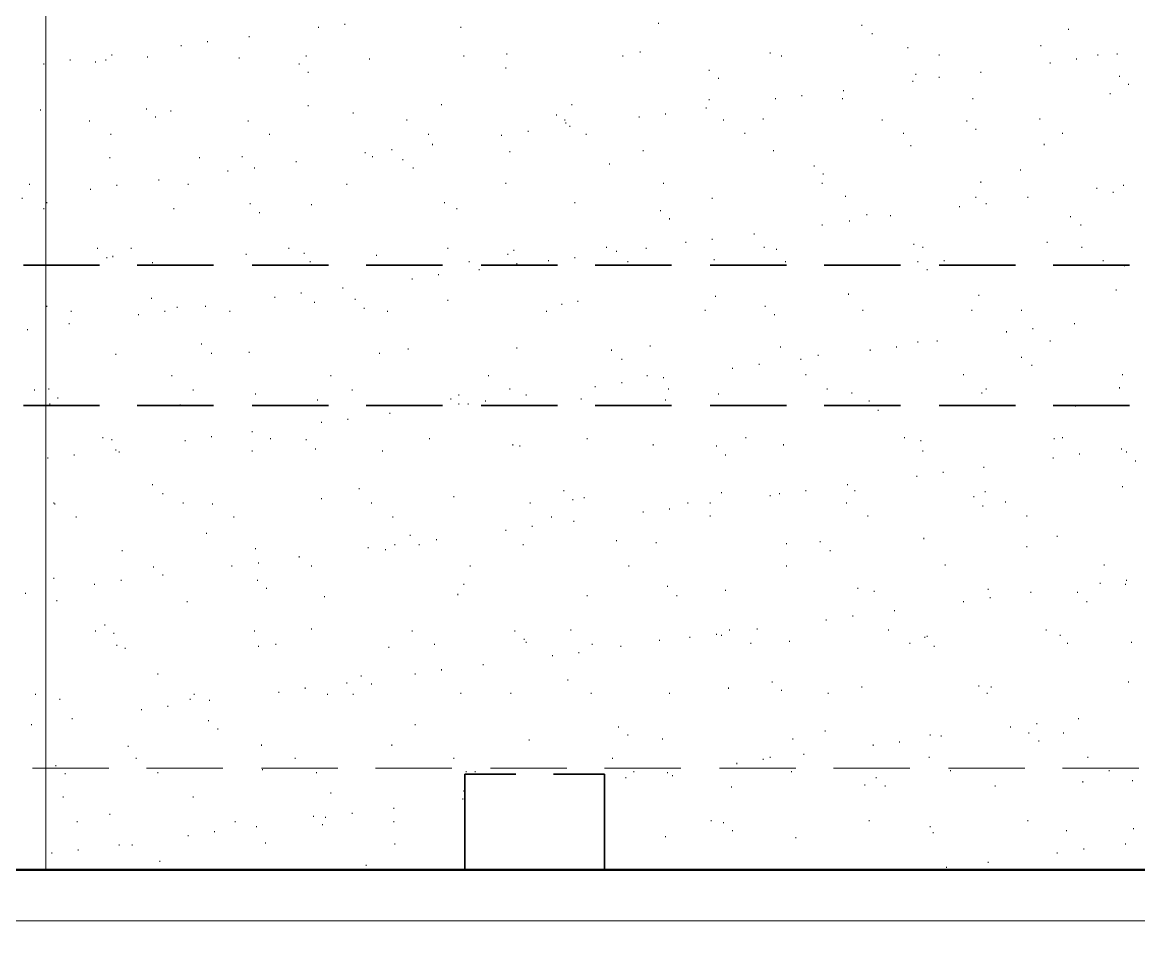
# Model space of a CAD drawing. Header units: inches. Extents: x 5 to 516, y -193 to 129.
# Drawn here: x 59.055 to 62.712, y -88.185 to -85.175 of the extents above; entities that cross this region are included whole.
import ezdxf

# ---------------------------------------------------------------- set-up
doc = ezdxf.new("R2010")
doc.units = ezdxf.units.IN
doc.header["$MEASUREMENT"] = 0
doc.layers.add('PDF4_Geometry', color=7, linetype='Continuous')

msp = doc.modelspace()

# ---------------------------------------------------------------- linework, layer by layer
at = {"layer": 'PDF4_Geometry', "lineweight": 15}
for points in [[(59.1320896, -87.9496505), (59.1320896, -79.9696499)], [(60.0254257, -85.1929826), (60.0254257, -85.1896489)], [(60.1120922, -85.1829826), (60.1120922, -85.1796494)], [(60.4920921, -85.1929826), (60.4920921, -85.1896489)], [(61.1387596, -85.1796494), (61.1387596, -85.1763157)], [(61.8054263, -85.1863158), (61.8054263, -85.1829826)], [(62.4820926, -85.199649), (62.4820926, -85.1963158)], [(59.6620918, -85.2396491), (59.6620918, -85.2363158)], [(59.7987597, -85.2229826), (59.7987597, -85.219649)], [(61.83876, -85.2129826), (61.83876, -85.209649)], [(59.5754253, -85.2529827), (59.5754253, -85.2496491)], [(61.0787586, -85.2729823), (61.0787586, -85.2696491)], [(61.5054266, -85.276316), (61.5054266, -85.2729823)], [(61.9554253, -85.2596491), (61.9554253, -85.2563159)], [(62.3920929, -85.2529827), (62.3920929, -85.2496491)], [(59.125425, -85.3129824), (59.125425, -85.3096492)], [(59.2120932, -85.2996492), (59.2120932, -85.296316)], [(59.2954265, -85.306316), (59.2954265, -85.3029823)], [(59.3287585, -85.2996492), (59.3287585, -85.296316)], [(59.3487594, -85.2829823), (59.3487594, -85.2796491)], [(59.4654264, -85.2896491), (59.4654264, -85.286316)], [(59.7654261, -85.2929823), (59.7654261, -85.2896491)], [(59.9620933, -85.3129824), (59.9620933, -85.3096492)], [(59.9854257, -85.286316), (59.9854257, -85.2829823)], [(60.1920924, -85.296316), (60.1920924, -85.2929823)], [(60.5020916, -85.286316), (60.5020916, -85.2829823)], [(60.6420928, -85.2796491), (60.6420928, -85.276316)], [(61.0220926, -85.286316), (61.0220926, -85.2829823)], [(61.5420918, -85.286316), (61.5420918, -85.2829823)], [(62.0587595, -85.2829823), (62.0587595, -85.2796491)], [(62.4220933, -85.3096492), (62.4220933, -85.306316)], [(62.5087582, -85.296316), (62.5087582, -85.2929823)], [(62.5787587, -85.2829823), (62.5787587, -85.2796491)], [(62.6420929, -85.2796491), (62.6420929, -85.276316)], [(59.992092, -85.3396492), (59.992092, -85.336316)], [(60.6387595, -85.326316), (60.6387595, -85.3229824)], [(61.3054263, -85.3329824), (61.3054263, -85.3296492)], [(61.9820926, -85.3463161), (61.9820926, -85.3429824)], [(62.1954257, -85.3396492), (62.1954257, -85.336316)], [(61.335425, -85.3596493), (61.335425, -85.3563156)], [(61.972093, -85.3696493), (61.972093, -85.3663157)], [(62.0587595, -85.3563156), (62.0587595, -85.3529825)], [(62.6487593, -85.3529825), (62.6487593, -85.3496492)], [(62.6787581, -85.3796493), (62.6787581, -85.3763157)], [(61.6087592, -85.4163157), (61.6087592, -85.4129826)], [(61.7454253, -85.3996493), (61.7454253, -85.3963157)], [(62.6187605, -85.4096493), (62.6187605, -85.4063157)], [(59.4620932, -85.459649), (59.4620932, -85.4563158)], [(59.992092, -85.449649), (59.992092, -85.4463158)], [(60.4287596, -85.4463158), (60.4287596, -85.4429826)], [(60.8554259, -85.4463158), (60.8554259, -85.4429826)], [(61.2954267, -85.4563158), (61.2954267, -85.4529826)], [(61.3054263, -85.4296494), (61.3054263, -85.4263157)], [(61.5220926, -85.4263157), (61.5220926, -85.4229826)], [(61.7420922, -85.4263157), (61.7420922, -85.4229826)], [(62.1687584, -85.4263157), (62.1687584, -85.4229826)], [(59.1154254, -85.4629826), (59.1154254, -85.459649)], [(59.492092, -85.4863159), (59.492092, -85.4829827)], [(59.5420917, -85.4663159), (59.5420917, -85.4629826)], [(60.1387595, -85.4729826), (60.1387595, -85.469649)], [(60.8054262, -85.4796491), (60.8054262, -85.4763159)], [(61.0754255, -85.4863159), (61.0754255, -85.4829827)], [(61.162092, -85.4763159), (61.162092, -85.4729826)], [(61.4820925, -85.4929827), (61.4820925, -85.4896491)], [(62.3887597, -85.4929827), (62.3887597, -85.4896491)], [(59.2754256, -85.4996491), (59.2754256, -85.4963159)], [(59.7954266, -85.4996491), (59.7954266, -85.4963159)], [(60.3154258, -85.4963159), (60.3154258, -85.4929827)], [(60.8320918, -85.4963159), (60.8320918, -85.4929827)], [(60.835425, -85.5063159), (60.835425, -85.5029827)], [(60.8487595, -85.5163159), (60.8487595, -85.5129827)], [(61.3520928, -85.4963159), (61.3520928, -85.4929827)], [(61.872092, -85.4963159), (61.872092, -85.4929827)], [(62.1487593, -85.4996491), (62.1487593, -85.4963159)], [(62.1787598, -85.526316), (62.1787598, -85.5229823)], [(59.3454262, -85.5429824), (59.3454262, -85.5396491)], [(59.8654254, -85.5429824), (59.8654254, -85.5396491)], [(60.3854263, -85.5429824), (60.3854263, -85.5396491)], [(60.6254251, -85.546316), (60.6254251, -85.5429824)], [(60.7120933, -85.5329824), (60.7120933, -85.5296491)], [(60.9020924, -85.5429824), (60.9020924, -85.5396491)], [(61.4220933, -85.5396491), (61.4220933, -85.536316)], [(61.9420925, -85.5396491), (61.9420925, -85.536316)], [(62.4620935, -85.5396491), (62.4620935, -85.536316)], [(60.1787596, -85.6029825), (60.1787596, -85.5996493)], [(60.2654261, -85.5929824), (60.2654261, -85.5896493)], [(60.3987591, -85.576316), (60.3987591, -85.5729824)], [(60.6520924, -85.5996493), (60.6520924, -85.5963161)], [(61.0887599, -85.5963161), (61.0887599, -85.5929824)], [(61.5154262, -85.5963161), (61.5154262, -85.5929824)], [(61.9654266, -85.5796493), (61.9654266, -85.576316)], [(62.4020925, -85.576316), (62.4020925, -85.5729824)], [(59.342093, -85.6196493), (59.342093, -85.6163157)], [(59.6354263, -85.6196493), (59.6354263, -85.6163157)], [(59.7754257, -85.6163157), (59.7754257, -85.6129825)], [(59.9520919, -85.6329825), (59.9520919, -85.6296493)], [(60.2020919, -85.6163157), (60.2020919, -85.6129825)], [(60.302093, -85.6263157), (60.302093, -85.6229825)], [(60.9787593, -85.6396493), (60.9787593, -85.6363157)], [(59.7287592, -85.6629826), (59.7287592, -85.6596494)], [(59.8154257, -85.6529825), (59.8154257, -85.6496494)], [(60.335425, -85.6529825), (60.335425, -85.6496494)], [(61.6487592, -85.6463158), (61.6487592, -85.6429825)], [(61.6787597, -85.6729826), (61.6787597, -85.6696494)], [(62.3254256, -85.6596494), (62.3254256, -85.6563158)], [(59.0787585, -85.7063158), (59.0787585, -85.7029827)], [(59.3654254, -85.709649), (59.3654254, -85.7063158)], [(59.5020916, -85.6929827), (59.5020916, -85.689649)], [(59.5987594, -85.7063158), (59.5987594, -85.7029827)], [(60.1187586, -85.7063158), (60.1187586, -85.7029827)], [(60.6387595, -85.7029827), (60.6387595, -85.699649)], [(61.1554256, -85.7029827), (61.1554256, -85.699649)], [(61.6754265, -85.7029827), (61.6754265, -85.699649)], [(62.1954257, -85.699649), (62.1954257, -85.6963158)], [(62.6620921, -85.709649), (62.6620921, -85.7063158)], [(59.2787588, -85.7229827), (59.2787588, -85.719649)], [(61.7520917, -85.7463159), (61.7520917, -85.7429827)], [(62.1787598, -85.7496491), (62.1787598, -85.7463159)], [(62.3487596, -85.7496491), (62.3487596, -85.7463159)], [(62.5754256, -85.719649), (62.5754256, -85.7163159)], [(62.6287601, -85.7329827), (62.6287601, -85.7296491)], [(59.0554261, -85.7529827), (59.0554261, -85.7496491)], [(59.125425, -85.786316), (59.125425, -85.7829824)], [(59.1354262, -85.7663159), (59.1354262, -85.7629828)], [(59.5520929, -85.786316), (59.5520929, -85.7829824)], [(59.802093, -85.7696492), (59.802093, -85.7663159)], [(60.0020916, -85.7729823), (60.0020916, -85.7696492)], [(60.4387592, -85.7663159), (60.4387592, -85.7629828)], [(60.4787592, -85.786316), (60.4787592, -85.7829824)], [(60.8654255, -85.7663159), (60.8654255, -85.7629828)], [(61.3154259, -85.7529827), (61.3154259, -85.7496491)], [(62.1254252, -85.7796492), (62.1254252, -85.776316)], [(62.2120934, -85.7696492), (62.2120934, -85.7663159)], [(59.8320917, -85.7996492), (59.8320917, -85.796316)], [(61.145426, -85.7929824), (61.145426, -85.7896492)], [(61.1754265, -85.8196492), (61.1754265, -85.816316)], [(61.8220923, -85.806316), (61.8220923, -85.8029824)], [(61.8987592, -85.8096492), (61.8987592, -85.806316)], [(62.488759, -85.8129824), (62.488759, -85.8096492)], [(61.6754265, -85.8396493), (61.6754265, -85.8363161)], [(61.7654262, -85.826316), (61.7654262, -85.8229824)], [(62.522091, -85.8396493), (62.522091, -85.8363161)], [(61.2287593, -85.8963158), (61.2287593, -85.8929826)], [(61.3154259, -85.8863157), (61.3154259, -85.8829826)], [(61.452092, -85.8696493), (61.452092, -85.8663157)], [(62.4120921, -85.8963158), (62.4120921, -85.8929826)], [(59.3020929, -85.9163158), (59.3020929, -85.9129826)], [(59.4120918, -85.9163158), (59.4120918, -85.9129826)], [(59.9287596, -85.9163158), (59.9287596, -85.9129826)], [(59.9787592, -85.9329826), (59.9787592, -85.9296494)], [(60.4487588, -85.9163158), (60.4487588, -85.9129826)], [(60.6654251, -85.9229826), (60.6654251, -85.9196494)], [(60.9687597, -85.9129826), (60.9687597, -85.9096494)], [(61.0020917, -85.9263158), (61.0020917, -85.9229826)], [(61.0987595, -85.9163158), (61.0987595, -85.9129826)], [(61.4854258, -85.9129826), (61.4854258, -85.9096494)], [(61.5254258, -85.9196494), (61.5254258, -85.9163158)], [(61.9754262, -85.9029826), (61.9754262, -85.8996494)], [(62.0054266, -85.9129826), (62.0054266, -85.9096494)], [(62.5254276, -85.9129826), (62.5254276, -85.9096494)], [(59.3320917, -85.9463158), (59.3320917, -85.9429827)], [(59.3520926, -85.9429827), (59.3520926, -85.939649)], [(59.4820924, -85.9629827), (59.4820924, -85.9596491)], [(59.7887585, -85.9363158), (59.7887585, -85.9329826)], [(59.9987584, -85.9596491), (59.9987584, -85.9563158)], [(60.2154264, -85.939649), (60.2154264, -85.9363158)], [(60.5187594, -85.9596491), (60.5187594, -85.9563158)], [(60.6454259, -85.9363158), (60.6454259, -85.9329826)], [(60.6754264, -85.9663159), (60.6754264, -85.9629827)], [(60.7787589, -85.9563158), (60.7787589, -85.9529827)], [(60.8654255, -85.9463158), (60.8654255, -85.9429827)], [(61.0387586, -85.9596491), (61.0387586, -85.9563158)], [(61.3220923, -85.9529827), (61.3220923, -85.9496491)], [(61.5554263, -85.9596491), (61.5554263, -85.9563158)], [(61.988759, -85.9596491), (61.988759, -85.9563158)], [(62.0754255, -85.9563158), (62.0754255, -85.9529827)], [(62.5954247, -85.9563158), (62.5954247, -85.9529827)], [(60.4187583, -86.0029827), (60.4187583, -85.9996491)], [(60.552093, -85.9863159), (60.552093, -85.9829827)], [(62.0187595, -85.9863159), (62.0187595, -85.9829827)], [(62.6654253, -85.9729827), (62.6654253, -85.9696491)], [(60.3320918, -86.016316), (60.3320918, -86.0129828)], [(59.4787592, -86.0796493), (59.4787592, -86.0763161)], [(59.8820931, -86.0763161), (59.8820931, -86.0729825)], [(59.9687596, -86.0629825), (59.9687596, -86.0596492)], [(60.1054258, -86.046316), (60.1054258, -86.0429824)], [(61.3254255, -86.0729825), (61.3254255, -86.0696492)], [(61.7620931, -86.0663161), (61.7620931, -86.0629825)], [(62.1887593, -86.0696492), (62.1887593, -86.0663161)], [(62.6387597, -86.0529824), (62.6387597, -86.0496492)], [(59.1354262, -86.1063157), (59.1354262, -86.1029825)], [(59.5620925, -86.1096494), (59.5620925, -86.1063157)], [(59.6554255, -86.1063157), (59.6554255, -86.1029825)], [(60.0120929, -86.0929825), (60.0120929, -86.0896493)], [(60.1454259, -86.0829825), (60.1454259, -86.0796493)], [(60.1754264, -86.1129825), (60.1754264, -86.1096494)], [(60.4487588, -86.0863161), (60.4487588, -86.0829825)], [(60.8220922, -86.0996493), (60.8220922, -86.0963161)], [(60.8754251, -86.0896493), (60.8754251, -86.0863161)], [(61.4887589, -86.1063157), (61.4887589, -86.1029825)], [(59.2154264, -86.1229825), (59.2154264, -86.1196494)], [(59.4354259, -86.1329826), (59.4354259, -86.1296494)], [(59.5220924, -86.1229825), (59.5220924, -86.1196494)], [(59.7354256, -86.1229825), (59.7354256, -86.1196494)], [(60.2520916, -86.1229825), (60.2520916, -86.1196494)], [(60.7720925, -86.1229825), (60.7720925, -86.1196494)], [(61.2920918, -86.1196494), (61.2920918, -86.1163157)], [(61.5187594, -86.1329826), (61.5187594, -86.1296494)], [(61.8087595, -86.1196494), (61.8087595, -86.1163157)], [(62.1654253, -86.1196494), (62.1654253, -86.1163157)], [(62.3287587, -86.1196494), (62.3287587, -86.1163157)], [(59.0720921, -86.1829826), (59.0720921, -86.1796495)], [(59.2087583, -86.1629826), (59.2087583, -86.1596494)], [(62.2787591, -86.189649), (62.2787591, -86.1863159)], [(62.3654256, -86.1796495), (62.3654256, -86.1763158)], [(62.5020918, -86.1629826), (62.5020918, -86.1596494)], [(61.988759, -86.2229827), (61.988759, -86.2196491)], [(62.0520931, -86.2196491), (62.0520931, -86.2163159)], [(62.4220933, -86.2196491), (62.4220933, -86.2163159)], [(59.3620922, -86.2629828), (59.3620922, -86.2596491)], [(59.6420927, -86.2296491), (59.6420927, -86.2263159)], [(59.6754263, -86.2596491), (59.6754263, -86.256316)], [(59.7987597, -86.256316), (59.7987597, -86.2529828)], [(60.2254261, -86.2596491), (60.2254261, -86.256316)], [(60.318759, -86.246316), (60.318759, -86.2429827)], [(60.6754264, -86.2429827), (60.6754264, -86.2396491)], [(60.9854257, -86.2496491), (60.9854257, -86.246316)], [(61.1120923, -86.2363159), (61.1120923, -86.2329827)], [(61.5387586, -86.2396491), (61.5387586, -86.2363159)], [(61.8320919, -86.2496491), (61.8320919, -86.246316)], [(61.9187584, -86.2396491), (61.9187584, -86.2363159)], [(61.0187594, -86.2796492), (61.0187594, -86.276316)], [(61.4687598, -86.296316), (61.4687598, -86.2929824)], [(61.6054259, -86.2796492), (61.6054259, -86.276316)], [(61.662092, -86.266316), (61.662092, -86.2629828)], [(62.3287587, -86.2729824), (62.3287587, -86.2696492)], [(62.3620924, -86.2996493), (62.3620924, -86.296316)], [(59.5454266, -86.3329825), (59.5454266, -86.3296493)], [(60.0654258, -86.3329825), (60.0654258, -86.3296493)], [(60.5820918, -86.3329825), (60.5820918, -86.3296493)], [(61.1020927, -86.3329825), (61.1020927, -86.3296493)], [(61.3820932, -86.3096493), (61.3820932, -86.306316)], [(61.6220919, -86.3296493), (61.6220919, -86.3263161)], [(62.1387597, -86.3296493), (62.1387597, -86.3263161)], [(62.6587589, -86.3296493), (62.6587589, -86.3263161)], [(60.9320928, -86.3696494), (60.9320928, -86.3663158)], [(61.0187594, -86.3563157), (61.0187594, -86.3529825)], [(61.1554256, -86.3396493), (61.1554256, -86.3363161)], [(62.6487593, -86.3729825), (62.6487593, -86.3696494)], [(59.0954262, -86.3796494), (59.0954262, -86.3763158)], [(59.1420926, -86.3763158), (59.1420926, -86.3729825)], [(59.1720931, -86.4063158), (59.1720931, -86.4029826)], [(59.6154254, -86.3796494), (59.6154254, -86.3763158)], [(59.818759, -86.3929826), (59.818759, -86.3896494)], [(60.1354263, -86.3796494), (60.1354263, -86.3763158)], [(60.4587584, -86.4096494), (60.4587584, -86.4063158)], [(60.4854257, -86.3963158), (60.4854257, -86.3929826)], [(60.6520924, -86.3763158), (60.6520924, -86.3729825)], [(60.7054252, -86.3963158), (60.7054252, -86.3929826)], [(60.8854264, -86.4096494), (60.8854264, -86.4063158)], [(61.1720932, -86.3763158), (61.1720932, -86.3729825)], [(61.335425, -86.3929826), (61.335425, -86.3896494)], [(61.6920925, -86.3763158), (61.6920925, -86.3729825)], [(61.7720926, -86.3896494), (61.7720926, -86.3863158)], [(62.1987589, -86.3896494), (62.1987589, -86.3863158)], [(62.2120934, -86.3763158), (62.2120934, -86.3729825)], [(59.1454258, -86.4263158), (59.1454258, -86.4229827)], [(59.5720921, -86.4296495), (59.5720921, -86.4263158)], [(60.0220925, -86.4129827), (60.0220925, -86.4096494)], [(60.4854257, -86.4263158), (60.4854257, -86.4229827)], [(60.5154261, -86.4263158), (60.5154261, -86.4229827)], [(60.5720922, -86.4163158), (60.5720922, -86.4129827)], [(61.162092, -86.4129827), (61.162092, -86.4096494)], [(61.8287587, -86.4163158), (61.8287587, -86.4129827)], [(61.8587592, -86.4463159), (61.8587592, -86.4429827)], [(62.505425, -86.4329827), (62.505425, -86.4296495)], [(60.1220918, -86.4763159), (60.1220918, -86.4729827)], [(60.2587597, -86.4563159), (60.2587597, -86.4529827)], [(59.8087594, -86.516316), (59.8087594, -86.5129828)], [(60.0354253, -86.4863159), (60.0354253, -86.4829828)], [(59.3187589, -86.5363161), (59.3187589, -86.5329824)], [(59.3487594, -86.5429824), (59.3487594, -86.5396492)], [(59.5887598, -86.5463161), (59.5887598, -86.5429824)], [(59.6754263, -86.5329824), (59.6754263, -86.5296492)], [(59.8687586, -86.5396492), (59.8687586, -86.5363161)], [(59.9854257, -86.5429824), (59.9854257, -86.5396492)], [(60.3887595, -86.5396492), (60.3887595, -86.5363161)], [(60.9054256, -86.5396492), (60.9054256, -86.5363161)], [(61.4254265, -86.5363161), (61.4254265, -86.5329824)], [(61.9454257, -86.5363161), (61.9454257, -86.5329824)], [(61.9987586, -86.5463161), (61.9987586, -86.5429824)], [(62.4354245, -86.5396492), (62.4354245, -86.5363161)], [(62.4620935, -86.5363161), (62.4620935, -86.5329824)], [(59.225426, -86.5929825), (59.225426, -86.5896493)], [(59.3620922, -86.5763161), (59.3620922, -86.5729825)], [(59.3720918, -86.5829825), (59.3720918, -86.5796493)], [(59.8087594, -86.5796493), (59.8087594, -86.5763161)], [(60.0154261, -86.5729825), (60.0154261, -86.5696493)], [(60.2354257, -86.5796493), (60.2354257, -86.5763161)], [(60.6620919, -86.5596493), (60.6620919, -86.5563161)], [(60.685426, -86.5629825), (60.685426, -86.5596493)], [(61.1220919, -86.5596493), (61.1220919, -86.5563161)], [(61.3287586, -86.5629825), (61.3287586, -86.5596493)], [(61.3587591, -86.5929825), (61.3587591, -86.5896493)], [(61.5487599, -86.5596493), (61.5487599, -86.5563161)], [(62.0054266, -86.5796493), (62.0054266, -86.5763161)], [(62.5187578, -86.5896493), (62.5187578, -86.5863161)], [(62.6554257, -86.5729825), (62.6554257, -86.5696493)], [(62.6720917, -86.5829825), (62.6720917, -86.5796493)], [(59.1387594, -86.6029826), (59.1387594, -86.5996493)], [(62.4320913, -86.6029826), (62.4320913, -86.5996493)], [(62.7020939, -86.6129826), (62.7020939, -86.6096494)], [(61.9854258, -86.6629827), (61.9854258, -86.6596494)], [(62.0720923, -86.6496494), (62.0720923, -86.6463158)], [(62.2054253, -86.6329826), (62.2054253, -86.6296494)], [(59.4820924, -86.6896491), (59.4820924, -86.6863159)], [(61.7587598, -86.6896491), (61.7587598, -86.6863159)], [(62.6587589, -86.6963159), (62.6587589, -86.6929827)], [(59.5154261, -86.7196491), (59.5154261, -86.716316)], [(60.0354253, -86.736316), (60.0354253, -86.7329828)], [(60.1587587, -86.7029827), (60.1587587, -86.6996491)], [(60.4687597, -86.7296492), (60.4687597, -86.726316)], [(60.8287586, -86.7096491), (60.8287586, -86.7063159)], [(60.8954259, -86.7329828), (60.8954259, -86.7296492)], [(61.3454264, -86.716316), (61.3454264, -86.7129827)], [(61.5054266, -86.726316), (61.5054266, -86.7229827)], [(61.5354254, -86.7196491), (61.5354254, -86.716316)], [(61.6220919, -86.7096491), (61.6220919, -86.7063159)], [(61.7820922, -86.7096491), (61.7820922, -86.7063159)], [(62.1720933, -86.7296492), (62.1720933, -86.726316)], [(62.2087586, -86.7129827), (62.2087586, -86.7096491)], [(59.1587586, -86.7496492), (59.1587586, -86.746316)], [(59.1620918, -86.7529828), (59.1620918, -86.7496492)], [(59.5820917, -86.7496492), (59.5820917, -86.746316)], [(59.6787596, -86.7529828), (59.6787596, -86.7496492)], [(60.1987588, -86.7496492), (60.1987588, -86.746316)], [(60.7187597, -86.7496492), (60.7187597, -86.746316)], [(60.8587591, -86.7396492), (60.8587591, -86.736316)], [(61.1754265, -86.7696492), (61.1754265, -86.766316)], [(61.2354258, -86.7496492), (61.2354258, -86.746316)], [(61.3087595, -86.7496492), (61.3087595, -86.746316)], [(61.7554266, -86.7496492), (61.7554266, -86.746316)], [(62.2020921, -86.7596492), (62.2020921, -86.756316)], [(62.2754259, -86.746316), (62.2754259, -86.7429828)], [(59.2320924, -86.7963161), (59.2320924, -86.7929825)], [(59.7487584, -86.7963161), (59.7487584, -86.7929825)], [(60.2687593, -86.7963161), (60.2687593, -86.7929825)], [(60.7887585, -86.7963161), (60.7887585, -86.7929825)], [(60.8620923, -86.8096493), (60.8620923, -86.8063161)], [(61.0887599, -86.7796492), (61.0887599, -86.7763161)], [(61.3087595, -86.7929825), (61.3087595, -86.7896492)], [(61.8254255, -86.7929825), (61.8254255, -86.7896492)], [(62.3454265, -86.7929825), (62.3454265, -86.7896492)], [(60.6387595, -86.8396494), (60.6387595, -86.8363161)], [(60.7254261, -86.8263161), (60.7254261, -86.8229825)], [(59.6587587, -86.8496494), (59.6587587, -86.8463162)], [(60.3254254, -86.8563157), (60.3254254, -86.8529826)], [(60.4120919, -86.8696494), (60.4120919, -86.8663158)], [(61.0020917, -86.8729826), (61.0020917, -86.8696494)], [(61.1320932, -86.8796494), (61.1320932, -86.8763158)], [(61.5587595, -86.8829826), (61.5587595, -86.8796494)], [(61.6687584, -86.8763158), (61.6687584, -86.8729826)], [(62.0087599, -86.8663158), (62.0087599, -86.8629826)], [(62.4454275, -86.8596494), (62.4454275, -86.8563157)], [(59.382093, -86.9063159), (59.382093, -86.9029826)], [(59.818759, -86.8996495), (59.818759, -86.8963159)], [(60.1887592, -86.8963159), (60.1887592, -86.8929826)], [(60.2454252, -86.9029826), (60.2454252, -86.8996495)], [(60.2754257, -86.8863158), (60.2754257, -86.8829826)], [(60.3554258, -86.8863158), (60.3554258, -86.8829826)], [(60.6954256, -86.8863158), (60.6954256, -86.8829826)], [(61.7020921, -86.9063159), (61.7020921, -86.9029826)], [(62.3454265, -86.8929826), (62.3454265, -86.8896494)], [(59.742092, -86.9563159), (59.742092, -86.9529828)], [(59.8287585, -86.9463159), (59.8287585, -86.9429828)], [(59.9620933, -86.9263159), (59.9620933, -86.9229827)], [(60.0020916, -86.9563159), (60.0020916, -86.9529828)], [(60.5220925, -86.9563159), (60.5220925, -86.9529828)], [(61.0420918, -86.9563159), (61.0420918, -86.9529828)], [(61.5587595, -86.9563159), (61.5587595, -86.9529828)], [(62.0787587, -86.9529828), (62.0787587, -86.9496491)], [(62.598758, -86.9529828), (62.598758, -86.9496491)], [(59.4854256, -86.9596491), (59.4854256, -86.9563159)], [(59.5154261, -86.986316), (59.5154261, -86.9829828)], [(59.1587586, -86.996316), (59.1587586, -86.9929828)], [(59.2920917, -87.016316), (59.2920917, -87.0129829)], [(59.3787599, -87.0029828), (59.3787599, -86.9996492)], [(59.8254254, -87.0029828), (59.8254254, -86.9996492)], [(59.8554258, -87.0296493), (59.8554258, -87.0263161)], [(60.5020916, -87.016316), (60.5020916, -87.0129829)], [(61.1687584, -87.0229824), (61.1687584, -87.0196493)], [(61.7920919, -87.0296493), (61.7920919, -87.0263161)], [(62.5854251, -87.0129829), (62.5854251, -87.0096492)], [(62.6687585, -87.016316), (62.6687585, -87.0129829)], [(62.6720917, -87.0029828), (62.6720917, -86.9996492)], [(59.0654257, -87.0463161), (59.0654257, -87.0429825)], [(60.0454266, -87.0563161), (60.0454266, -87.0529825)], [(60.4820925, -87.0496493), (60.4820925, -87.0463161)], [(60.9054256, -87.0529825), (60.9054256, -87.0496493)], [(61.1987589, -87.0529825), (61.1987589, -87.0496493)], [(61.3587591, -87.0363161), (61.3587591, -87.0329825)], [(61.8454264, -87.0396493), (61.8454264, -87.0363161)], [(62.2187598, -87.0329825), (62.2187598, -87.0296493)], [(62.2254262, -87.0596493), (62.2254262, -87.0563161)], [(62.3587592, -87.0429825), (62.3587592, -87.0396493)], [(62.5120914, -87.0429825), (62.5120914, -87.0396493)], [(59.1687582, -87.0696493), (59.1687582, -87.0663161)], [(59.5954262, -87.0729825), (59.5954262, -87.0696493)], [(61.912092, -87.1029826), (61.912092, -87.0996494)], [(62.1387597, -87.0729825), (62.1387597, -87.0696493)], [(62.5420936, -87.0729825), (62.5420936, -87.0696493)], [(61.6887593, -87.1329827), (61.6887593, -87.1296494)], [(61.7754258, -87.1196494), (61.7754258, -87.1163158)], [(59.2954265, -87.1696495), (59.2954265, -87.1663159)], [(59.3254253, -87.1496495), (59.3254253, -87.1463159)], [(59.3554258, -87.1763163), (59.3554258, -87.1729823)], [(59.8154257, -87.1696495), (59.8154257, -87.1663159)], [(60.0020916, -87.1629827), (60.0020916, -87.1596495)], [(60.3320918, -87.1696495), (60.3320918, -87.1663159)], [(60.6687583, -87.1696495), (60.6687583, -87.1663159)], [(60.8520927, -87.1663159), (60.8520927, -87.1629827)], [(61.3720919, -87.1663159), (61.3720919, -87.1629827)], [(61.4620934, -87.1629827), (61.4620934, -87.1596495)], [(61.8920929, -87.1663159), (61.8920929, -87.1629827)], [(62.4087589, -87.1663159), (62.4087589, -87.1629827)], [(59.8854263, -87.2129824), (59.8854263, -87.2096492)], [(60.4054255, -87.2129824), (60.4054255, -87.2096492)], [(60.6987588, -87.1963164), (60.6987588, -87.1929823)], [(60.7054252, -87.2063159), (60.7054252, -87.2029828)], [(60.9220932, -87.2129824), (60.9220932, -87.2096492)], [(61.1420928, -87.1996495), (61.1420928, -87.1963164)], [(61.2420921, -87.1896491), (61.2420921, -87.1863159)], [(61.3287586, -87.1796495), (61.3287586, -87.1763163)], [(61.3454264, -87.1829827), (61.3454264, -87.1796495)], [(61.4420925, -87.2096492), (61.4420925, -87.2063159)], [(61.5687591, -87.2029828), (61.5687591, -87.1996495)], [(61.9620934, -87.2096492), (61.9620934, -87.2063159)], [(62.0120931, -87.1896491), (62.0120931, -87.1863159)], [(62.0187595, -87.1863159), (62.0187595, -87.1829827)], [(62.4554271, -87.1829827), (62.4554271, -87.1796495)], [(62.4787594, -87.2096492), (62.4787594, -87.2063159)], [(62.6887577, -87.2063159), (62.6887577, -87.2029828)], [(59.3654254, -87.2163164), (59.3654254, -87.2129824)], [(59.3920927, -87.226316), (59.3920927, -87.2229828)], [(59.8287585, -87.2196496), (59.8287585, -87.2163164)], [(60.2554265, -87.2229828), (60.2554265, -87.2196496)], [(60.7920918, -87.2496492), (60.7920918, -87.2463161)], [(60.87876, -87.2396496), (60.87876, -87.2363156)], [(61.0154262, -87.2196496), (61.0154262, -87.2163164)], [(62.0420919, -87.2196496), (62.0420919, -87.2163164)], [(60.5654258, -87.2796497), (60.5654258, -87.2763157)], [(59.4987584, -87.3096493), (59.4987584, -87.3063161)], [(60.1654251, -87.3163157), (60.1654251, -87.3129826)], [(60.3420931, -87.3096493), (60.3420931, -87.3063161)], [(60.4287596, -87.2963157), (60.4287596, -87.2929825)], [(59.9820924, -87.3563158), (59.9820924, -87.3529826)], [(60.1187586, -87.3396489), (60.1187586, -87.3363158)], [(60.1987588, -87.342983), (60.1987588, -87.3396489)], [(60.8420931, -87.3296494), (60.8420931, -87.3263162)], [(61.3687587, -87.3563158), (61.3687587, -87.3529826)], [(61.5120931, -87.3363158), (61.5120931, -87.3329826)], [(61.8054263, -87.3529826), (61.8054263, -87.3496494)], [(62.1887593, -87.3496494), (62.1887593, -87.3463162)], [(62.2287594, -87.3529826), (62.2287594, -87.3496494)], [(62.6787581, -87.3363158), (62.6787581, -87.3329826)], [(59.0987594, -87.3763158), (59.0987594, -87.3729826)], [(59.1787595, -87.3929827), (59.1787595, -87.3896495)], [(59.6054258, -87.3929827), (59.6054258, -87.3896495)], [(59.6187586, -87.3763158), (59.6187586, -87.3729826)], [(59.6687582, -87.3963159), (59.6687582, -87.3929827)], [(59.8954259, -87.3696495), (59.8954259, -87.3663162)], [(60.0554262, -87.3763158), (60.0554262, -87.3729826)], [(60.1387595, -87.3763158), (60.1387595, -87.3729826)], [(60.4920921, -87.3729826), (60.4920921, -87.3696495)], [(60.6554255, -87.3729826), (60.6554255, -87.3696495)], [(60.9187583, -87.3729826), (60.9187583, -87.3696495)], [(61.1754265, -87.3729826), (61.1754265, -87.3696495)], [(61.5420918, -87.3629831), (61.5420918, -87.359649)], [(61.6954257, -87.3729826), (61.6954257, -87.3696495)], [(62.2154266, -87.3729826), (62.2154266, -87.3696495)], [(59.4454255, -87.4263163), (59.4454255, -87.4229823)], [(59.5320921, -87.4163159), (59.5320921, -87.4129827)], [(59.2187596, -87.456316), (59.2187596, -87.4529828)], [(59.6654251, -87.4629824), (59.6654251, -87.4596492)], [(62.5154246, -87.456316), (62.5154246, -87.4529828)], [(59.0854249, -87.476316), (59.0854249, -87.4729828)], [(59.6954255, -87.4896496), (59.6954255, -87.4863156)], [(60.3420931, -87.476316), (60.3420931, -87.4729828)], [(61.0087598, -87.4829824), (61.0087598, -87.4796492)], [(61.6854261, -87.4963161), (61.6854261, -87.4929828)], [(62.2920919, -87.4829824), (62.2920919, -87.4796492)], [(62.3520928, -87.5029825), (62.3520928, -87.4996492)], [(62.3787601, -87.4729828), (62.3787601, -87.4696496)], [(62.4654266, -87.5029825), (62.4654266, -87.4996492)], [(59.8387598, -87.5429825), (59.8387598, -87.5396493)], [(60.2654261, -87.5429825), (60.2654261, -87.5396493)], [(60.7154265, -87.5263157), (60.7154265, -87.5229825)], [(61.0387586, -87.5096497), (61.0387586, -87.5063156)], [(61.1520924, -87.5229825), (61.1520924, -87.5196493)], [(61.5787587, -87.5229825), (61.5787587, -87.5196493)], [(61.8420932, -87.5429825), (61.8420932, -87.5396493)], [(61.9287598, -87.5329829), (61.9287598, -87.5296497)], [(62.028759, -87.5096497), (62.028759, -87.5063156)], [(62.0654259, -87.5129829), (62.0654259, -87.5096497)], [(62.3854265, -87.5296497), (62.3854265, -87.5263157)], [(59.4020923, -87.5463157), (59.4020923, -87.5429825)], [(61.6154256, -87.572983), (61.6154256, -87.569649)], [(59.165425, -87.609649), (59.165425, -87.6063158)], [(59.4287596, -87.5863158), (59.4287596, -87.5829826)], [(59.9487588, -87.5863158), (59.9487588, -87.5829826)], [(60.4687597, -87.5863158), (60.4687597, -87.5829826)], [(60.9887589, -87.5863158), (60.9887589, -87.5829826)], [(61.395426, -87.6029826), (61.395426, -87.5996494)], [(61.4820925, -87.589649), (61.4820925, -87.5863158)], [(61.5054266, -87.5829826), (61.5054266, -87.5796494)], [(62.0254259, -87.5829826), (62.0254259, -87.5796494)], [(62.5454268, -87.5829826), (62.5454268, -87.5796494)], [(59.3387547, -87.6163171), (59.0887547, -87.6163171)], [(59.1954255, -87.6363163), (59.1954255, -87.6329831)], [(59.7120864, -87.6163171), (59.4620864, -87.6163171)], [(59.4987584, -87.6329831), (59.4987584, -87.6296491)], [(60.0887548, -87.6163171), (59.8387547, -87.6163171)], [(59.842093, -87.6229826), (59.842093, -87.6196495)], [(60.0187593, -87.6329831), (60.0187593, -87.6296491)], [(60.4620865, -87.6163171), (60.2120865, -87.6163171)], [(60.5087597, -87.6296491), (60.5087597, -87.6263159)], [(60.5387585, -87.6296491), (60.5387585, -87.6263159)], [(60.8387548, -87.6163171), (60.5887548, -87.6163171)], [(61.2120866, -87.6163171), (60.9620865, -87.6163171)], [(61.0320922, -87.6496491), (61.0320922, -87.6463159)], [(61.0587595, -87.6296491), (61.0587595, -87.6263159)], [(61.1687584, -87.6329831), (61.1687584, -87.6296491)], [(61.1854261, -87.6429827), (61.1854261, -87.6396495)], [(61.5887549, -87.6163171), (61.3387549, -87.6163171)], [(61.5754255, -87.6296491), (61.5754255, -87.6263159)], [(61.9620866, -87.6163171), (61.7120866, -87.6163171)], [(61.8520928, -87.6496491), (61.8520928, -87.6463159)], [(62.3387549, -87.6163171), (62.0887549, -87.6163171)], [(62.0954264, -87.6263159), (62.0954264, -87.6229826)], [(62.7120867, -87.6163171), (62.4620867, -87.6163171)], [(62.6154273, -87.6263159), (62.6154273, -87.6229826)], [(61.37876, -87.6796496), (61.37876, -87.6763164)], [(61.8154259, -87.6729823), (61.8154259, -87.6696491)], [(61.8820932, -87.6763164), (61.8820932, -87.6729823)], [(62.2420922, -87.6763164), (62.2420922, -87.6729823)], [(62.5287608, -87.6629828), (62.5287608, -87.6596495)], [(62.6920943, -87.6596495), (62.6920943, -87.6563163)], [(59.1887591, -87.7129824), (59.1887591, -87.7096492)], [(59.6154254, -87.7129824), (59.6154254, -87.7096492)], [(60.0654258, -87.6996496), (60.0654258, -87.6963164)], [(60.4987585, -87.7196496), (60.4987585, -87.7163164)], [(60.5020916, -87.6929824), (60.5020916, -87.6896491)], [(60.2720925, -87.7496493), (60.2720925, -87.7463161)], [(59.2354256, -87.7929825), (59.2354256, -87.7896493)], [(59.342093, -87.7696493), (59.342093, -87.7663161)], [(59.7520916, -87.7929825), (59.7520916, -87.7896493)], [(60.0087597, -87.7763157), (60.0087597, -87.7729825)], [(60.0487598, -87.7796498), (60.0487598, -87.7763157)], [(60.1354263, -87.7663161), (60.1354263, -87.7629829)], [(60.2720925, -87.7929825), (60.2720925, -87.7896493)], [(61.3120926, -87.7896493), (61.3120926, -87.7863162)], [(61.3520928, -87.7963158), (61.3520928, -87.7929825)], [(61.8287587, -87.7896493), (61.8287587, -87.7863162)], [(62.3487596, -87.7896493), (62.3487596, -87.7863162)], [(59.685426, -87.8263162), (59.685426, -87.822983)], [(59.8220921, -87.8096494), (59.8220921, -87.8063162)], [(60.0387585, -87.802983), (60.0387585, -87.7996498)], [(61.3820932, -87.822983), (61.3820932, -87.819649)], [(62.028759, -87.8096494), (62.028759, -87.8063162)], [(62.0387586, -87.8296494), (62.0387586, -87.8263162)], [(62.4754262, -87.822983), (62.4754262, -87.819649)], [(62.6954275, -87.8163158), (62.6954275, -87.8129826)], [(59.3720918, -87.8696495), (59.3720918, -87.8663163)], [(59.415425, -87.8696495), (59.415425, -87.8663163)], [(59.5987594, -87.839649), (59.5987594, -87.8363158)], [(59.8520926, -87.8629831), (59.8520926, -87.859649)], [(60.2754257, -87.8663163), (60.2754257, -87.8629831)], [(61.162092, -87.842983), (61.162092, -87.839649)], [(61.5887599, -87.8463163), (61.5887599, -87.842983)], [(62.6687585, -87.8663163), (62.6687585, -87.8629831)], [(59.1520923, -87.8963159), (59.1520923, -87.8929827)], [(59.2387588, -87.8863163), (59.2387588, -87.8829831)], [(62.4454275, -87.8963159), (62.4454275, -87.8929827)], [(62.532094, -87.8829831), (62.532094, -87.8796491)], [(59.5054264, -87.9229823), (59.5054264, -87.9196492)], [(60.1820928, -87.936316), (60.1820928, -87.9329828)], [(62.0820919, -87.9429824), (62.0820919, -87.9396492)], [(62.2187598, -87.9263164), (62.2187598, -87.9229823)], [(76.2154243, -88.1163172), (24.1287536, -88.1163172)]]:
    msp.add_lwpolyline(points, dxfattribs=at)
at = {"layer": 'PDF4_Geometry', "lineweight": 35}
for points in [[(59.0587525, -85.9696495), (59.3087525, -85.9696495)], [(59.4320842, -85.9696495), (59.6820843, -85.9696495)], [(59.8087526, -85.9696495), (60.0587526, -85.9696495)], [(60.1820843, -85.9696495), (60.4320843, -85.9696495)], [(60.5587526, -85.9696495), (60.8087527, -85.9696495)], [(60.9320844, -85.9696495), (61.1820844, -85.9696495)], [(61.3087527, -85.9696495), (61.5587527, -85.9696495)], [(61.6820844, -85.9696495), (61.9320844, -85.9696495)], [(62.0587528, -85.9696495), (62.3087528, -85.9696495)], [(62.4320845, -85.9696495), (62.6820845, -85.9696495)], [(59.3087525, -86.4296512), (59.0587525, -86.4296512)], [(59.6820843, -86.4296512), (59.4320842, -86.4296512)], [(60.0587526, -86.4296512), (59.8087526, -86.4296512)], [(60.4320843, -86.4296512), (60.1820843, -86.4296512)], [(60.8087527, -86.4296512), (60.5587526, -86.4296512)], [(61.1820844, -86.4296512), (60.9320844, -86.4296512)], [(61.5587527, -86.4296512), (61.3087527, -86.4296512)], [(61.9320844, -86.4296512), (61.6820844, -86.4296512)], [(62.3087528, -86.4296512), (62.0587528, -86.4296512)], [(62.6820845, -86.4296512), (62.4320845, -86.4296512)], [(60.6720881, -87.6363163), (60.5054215, -87.6363163), (60.5054215, -87.9496497), (60.6720881, -87.9496497)], [(60.9620865, -87.6363163), (60.7954199, -87.6363163)], [(60.7954199, -87.9496505), (60.9620865, -87.9496505), (60.9620865, -87.6363171)]]:
    msp.add_lwpolyline(points, dxfattribs=at)
at = {"layer": 'PDF4_Geometry', "lineweight": 50}
msp.add_lwpolyline([(76.215421, -87.9496505), (76.215421, -88.9496506), (24.1287503, -88.9496506), (24.1287503, -88.1163172), (23.9620836, -88.1163172), (23.9620836, -87.9496505)], close=True, dxfattribs=at)

doc.saveas('drawing.dxf')
